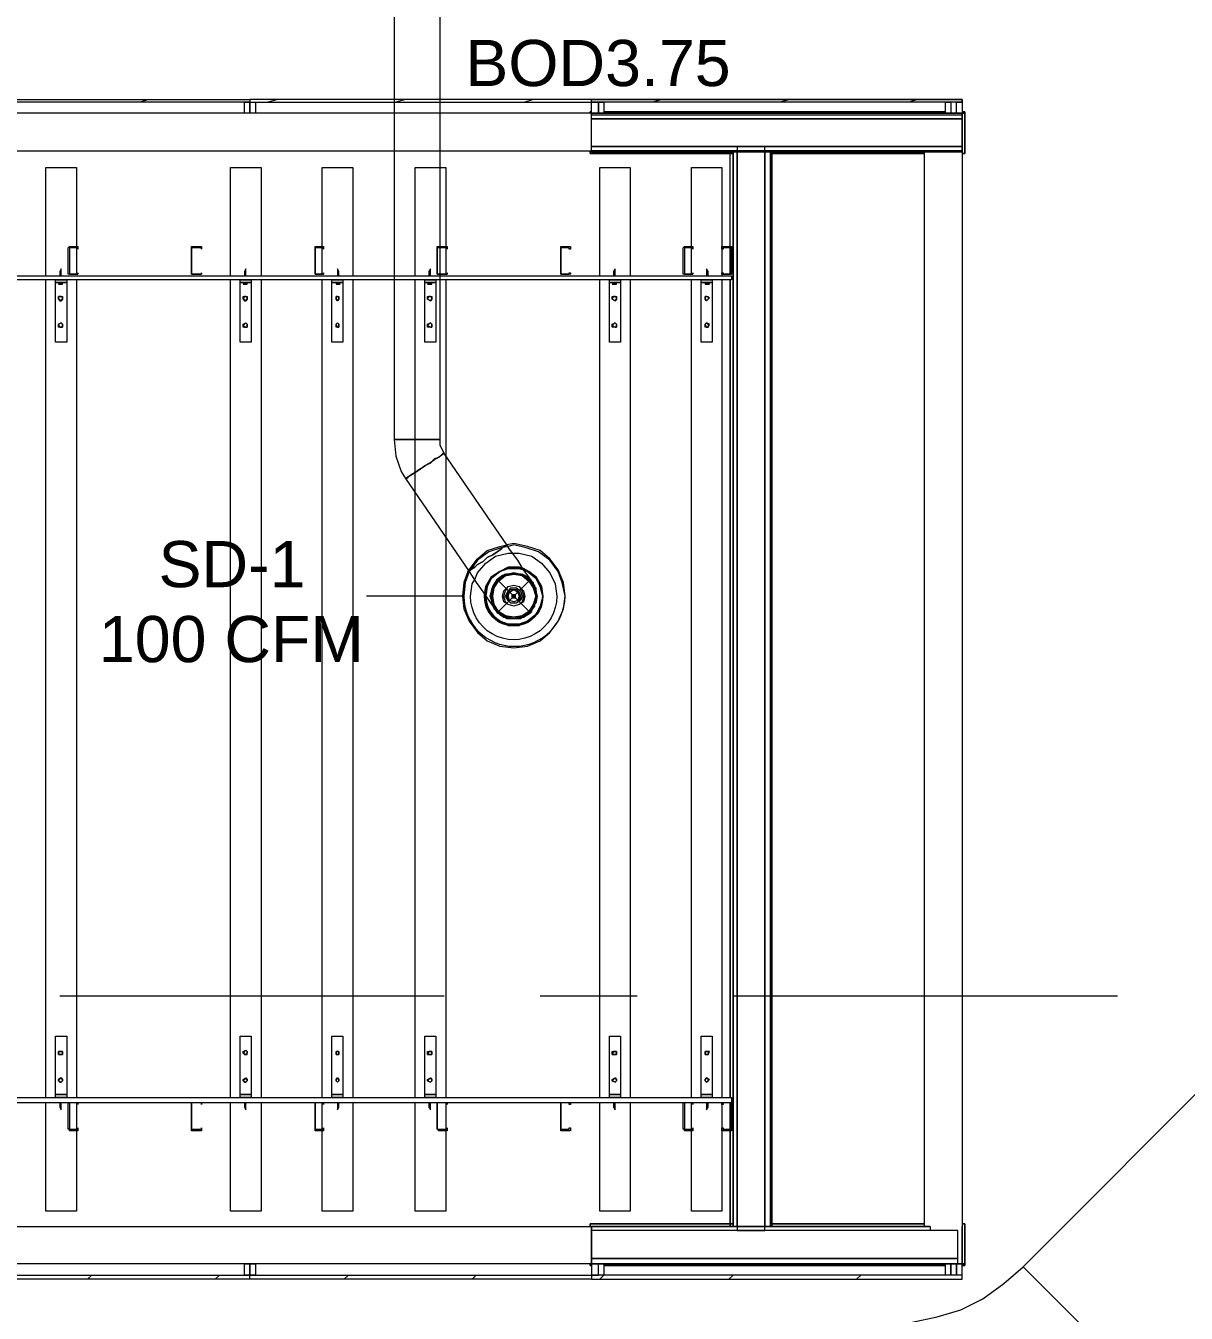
# Model space of a CAD drawing. Header units: metres. Extents: x 39 to 278, y -7 to 151.
# Drawn here: x 55.993 to 59.825, y 42.668 to 46.919 of the extents above; entities that cross this region are included whole.
import ezdxf

# ---------------------------------------------------------------- set-up
doc = ezdxf.new("R2010")
doc.units = ezdxf.units.M
doc.layers.add('HVAC - Ductos', color=5, linetype='Continuous', lineweight=50)
doc.layers.add('PDF_Geometry', color=7, linetype='Continuous', true_color=0xaaaaaa)
doc.layers.add('PDF_Text', color=7, linetype='Continuous')
doc.styles.add('PDF Helvetica', font='')
doc.styles.get('PDF Helvetica').set_extended_font_data('Helvetica')

msp = doc.modelspace()

# ---------------------------------------------------------------- linework, layer by layer
at = {"layer": 'HVAC - Ductos', "lineweight": 0}
for points in [[(57.2101, 45.553), (57.2192, 45.553), (57.2284, 45.553), (57.2467, 45.553), (57.2651, 45.553), (57.2834, 45.553), (57.3063, 45.553), (57.3246, 45.553), (57.3384, 45.553), (57.3521, 45.553), (57.3567, 45.553), (57.3613, 45.553), (57.3613, 47.1755), (57.3567, 47.1755), (57.3521, 47.1755), (57.3384, 47.1755), (57.3246, 47.1755), (57.3063, 47.1755), (57.2834, 47.1755), (57.2651, 47.1755), (57.2467, 47.1755), (57.2284, 47.1755), (57.2192, 47.1755), (57.2101, 47.1755)], [(57.5126, 45.0672), (57.5309, 45.0993), (57.5584, 45.1176), (57.5859, 45.1313), (57.6226, 45.1313), (57.6363, 45.1268), (57.6226, 45.1313), (57.5859, 45.1313), (57.5584, 45.1176), (57.5309, 45.0993), (57.5126, 45.0672), (57.508, 45.0397)], [(57.6226, 45.1268), (57.5859, 45.1268), (57.5584, 45.1176), (57.5309, 45.0947), (57.5171, 45.0672), (57.5126, 45.0351), (57.5171, 45.0672), (57.5309, 45.0947), (57.5584, 45.1176), (57.5859, 45.1268), (57.6226, 45.1268), (57.6363, 45.1222)], [(57.6776, 45.0167), (57.6684, 44.9985), (57.6547, 44.9847), (57.6409, 44.9709), (57.6226, 44.9663), (57.6042, 44.9617), (57.5859, 44.9663), (57.5676, 44.9709), (57.5539, 44.9847), (57.5401, 44.9985), (57.5355, 45.0167), (57.5309, 45.0351), (57.5355, 45.0535), (57.5401, 45.0717), (57.5539, 45.0901), (57.5676, 45.0993), (57.5859, 45.1085), (57.6042, 45.1085), (57.6226, 45.1085), (57.6409, 45.0993), (57.6547, 45.0901), (57.6684, 45.0717), (57.6776, 45.0535), (57.6776, 45.0351)], [(57.5401, 45.0626), (57.5539, 45.0855), (57.5767, 45.1039), (57.6042, 45.1085), (57.6317, 45.1039), (57.6547, 45.0855), (57.6684, 45.0626), (57.6776, 45.0351), (57.6684, 45.0076), (57.6547, 44.9847), (57.6317, 44.9709), (57.6042, 44.9663), (57.5767, 44.9709), (57.5539, 44.9847), (57.5401, 45.0076), (57.5355, 45.0351)], [(57.5721, 45.0535), (57.5859, 45.0672), (57.6042, 45.0717), (57.6226, 45.0672), (57.6363, 45.0535), (57.6409, 45.0351), (57.6363, 45.0167), (57.6226, 45.0076), (57.6042, 45.003), (57.5859, 45.0076), (57.5721, 45.0167), (57.5676, 45.0351)], [(57.5767, 45.0535), (57.5859, 45.0672), (57.6042, 45.0717), (57.6226, 45.0672), (57.6317, 45.0535), (57.6363, 45.0351), (57.6317, 45.0167), (57.6226, 45.0076), (57.6042, 45.003), (57.5859, 45.0076), (57.5767, 45.0167), (57.5721, 45.0351)], [(57.5859, 45.0535), (57.595, 45.0626), (57.6134, 45.0626), (57.6271, 45.0535), (57.6317, 45.0351), (57.6271, 45.0213), (57.6134, 45.0122), (57.595, 45.0122), (57.5859, 45.0213), (57.5767, 45.0351)], [(57.5859, 45.0489), (57.595, 45.058), (57.6134, 45.058), (57.6226, 45.0489), (57.6271, 45.0351), (57.6226, 45.0213), (57.6134, 45.0122), (57.595, 45.0122), (57.5859, 45.0213), (57.5813, 45.0351)], [(57.5905, 45.0489), (57.6042, 45.058), (57.618, 45.0489), (57.6226, 45.0351), (57.618, 45.0213), (57.6042, 45.0167), (57.5905, 45.0213), (57.5859, 45.0351)], [(57.5996, 45.0397), (57.5996, 45.0351), (57.5996, 45.0397), (57.6088, 45.0397), (57.6088, 45.0351), (57.6088, 45.0397)], [(57.6088, 45.0305), (57.6088, 45.0351), (57.6088, 45.0305), (57.5996, 45.0305), (57.5996, 45.0351), (57.5996, 45.0305)], [(60.4138, 43.0505), (59.7355, 42.3722), (59.2863, 42.8213), (59.9646, 43.4997)], [(58.8372, 41.9963), (58.8372, 42.6334), (58.9197, 42.638), (59.0022, 42.6563), (59.0801, 42.6792), (59.1534, 42.7159), (59.2222, 42.7663), (59.2863, 42.8213), (59.7355, 42.3722), (59.6392, 42.2851), (59.543, 42.2117), (59.433, 42.1475), (59.323, 42.0926), (59.2039, 42.0513), (59.0847, 42.0238), (58.9609, 42.0055)]]:
    msp.add_lwpolyline(points, close=True, dxfattribs=at)
for points in [[(57.453, 45.1176), (57.4392, 45.0809), (57.4347, 45.0351), (57.4392, 44.9939), (57.4576, 44.9526), (57.4851, 44.9159), (57.5171, 44.8885), (57.5584, 44.8701), (57.6042, 44.8655), (57.6501, 44.8701), (57.6913, 44.8885), (57.7234, 44.9159), (57.7509, 44.9526), (57.7692, 44.9939), (57.7738, 45.0351), (57.7692, 45.0809), (57.7509, 45.1222), (57.7234, 45.1589), (57.6913, 45.1863), (57.6501, 45.2001), (57.6042, 45.2093), (57.5813, 45.2047), (57.3751, 45.5072), (57.3613, 45.5347), (57.3613, 45.553), (57.3567, 45.553), (57.3521, 45.553), (57.3384, 45.553), (57.3246, 45.553), (57.3063, 45.553), (57.2834, 45.553), (57.2651, 45.553), (57.2467, 45.553), (57.2284, 45.553), (57.2192, 45.553), (57.2101, 45.553), (57.2146, 45.498), (57.233, 45.4476), (57.2467, 45.4247), (57.4576, 45.1176), (57.4438, 45.0809), (57.4392, 45.0351, 0.98638), (57.7738, 45.0351), (57.7646, 45.0809), (57.7509, 45.1176), (57.7234, 45.1543), (57.6867, 45.1817), (57.6455, 45.1955), (57.6042, 45.2047), (57.5859, 45.2001)], [(57.5996, 45.1772), (57.6226, 45.1772), (57.6638, 45.168), (57.6959, 45.1451), (57.7234, 45.113), (57.7417, 45.0763), (57.7463, 45.0351, -1.008586), (57.4621, 45.0351), (57.4667, 45.0763), (57.4759, 45.0901)]]:
    msp.add_lwpolyline(points, format="xyb", dxfattribs=at)
for points in [[(57.3751, 45.5072), (57.3705, 45.5072), (57.3659, 45.5026), (57.3567, 45.4935), (57.343, 45.4889), (57.3292, 45.4751), (57.3109, 45.4659), (57.2926, 45.4522), (57.2789, 45.443), (57.2651, 45.4339), (57.2559, 45.4293), (57.2513, 45.4247), (57.2467, 45.4247, 0.000363)], [(57.7005, 45.0351, -1.017925), (57.508, 45.0351), (57.508, 45.0397), (57.508, 45.0351), (57.5126, 45.003), (57.5309, 44.9755), (57.5584, 44.9526), (57.5859, 44.9389), (57.6226, 44.9389), (57.6547, 44.9526), (57.6776, 44.9755), (57.6959, 45.003), (57.7005, 45.0351), (57.6959, 45.0672), (57.6776, 45.0993), (57.6547, 45.1176), (57.6363, 45.1268), (57.6547, 45.1176), (57.6776, 45.0993), (57.6959, 45.0672), (57.7005, 45.0351), (57.6913, 45.0672), (57.6776, 45.0947), (57.6501, 45.1176), (57.6363, 45.1222), (57.6501, 45.1176), (57.6776, 45.0947), (57.6913, 45.0672), (57.7005, 45.0351), (57.6913, 45.003), (57.6776, 44.9755), (57.6501, 44.9526), (57.6226, 44.9435), (57.5859, 44.9435), (57.5584, 44.9526), (57.5309, 44.9755), (57.5171, 45.003), (57.5126, 45.0351, 0.999588)]]:
    msp.add_lwpolyline(points, format="xyb", close=True, dxfattribs=at)
for points in [[(57.453, 45.1176), (57.4576, 45.1222), (57.4851, 45.1589), (57.5171, 45.1863), (57.5584, 45.2001), (57.5813, 45.2047)], [(57.6638, 45.0809), (57.6684, 45.0809), (57.6638, 45.0855), (57.6547, 45.0993), (57.6363, 45.1222), (57.618, 45.1543), (57.5905, 45.1909), (57.5813, 45.2047), (57.5721, 45.2001), (57.563, 45.1909), (57.5493, 45.1817), (57.5355, 45.1726), (57.5171, 45.1635), (57.5034, 45.1497), (57.4851, 45.1405), (57.4759, 45.1313), (57.4621, 45.1222), (57.4576, 45.1222), (57.4576, 45.1176), (57.4805, 45.0809), (57.5034, 45.0489), (57.5217, 45.0213), (57.5355, 45.003), (57.5401, 44.9939), (57.5447, 44.9893)], [(57.4576, 45.1176), (57.4576, 45.1222), (57.4621, 45.1222), (57.4759, 45.1313), (57.4851, 45.1405), (57.5034, 45.1497), (57.5171, 45.1635), (57.5355, 45.1726), (57.5493, 45.1817), (57.563, 45.1909), (57.5721, 45.2001), (57.5813, 45.2047)], [(57.5859, 45.2001), (57.563, 45.1955), (57.5217, 45.1817), (57.4851, 45.1543), (57.4576, 45.1176)], [(57.4759, 45.0901), (57.4851, 45.113), (57.5126, 45.1451), (57.5447, 45.168), (57.5859, 45.1772), (57.5996, 45.1772)], [(57.4576, 45.1176), (57.4576, 45.1176)], [(57.6638, 45.0809), (57.6638, 45.0855), (57.6593, 45.0901), (57.6409, 45.1039), (57.6226, 45.1085), (57.6042, 45.113), (57.5859, 45.1085), (57.5676, 45.1039), (57.5493, 45.0901), (57.5401, 45.0763), (57.5309, 45.058), (57.5263, 45.0351), (57.5309, 45.0167), (57.5355, 45.003), (57.5355, 45.0076), (57.5355, 45.0122), (57.5309, 45.0351), (57.5355, 45.0626), (57.5355, 45.0672), (57.5493, 45.0901), (57.5355, 45.0672)], [(57.5401, 45.0672), (57.5539, 45.0901), (57.5721, 45.1039), (57.5767, 45.1085), (57.5493, 45.0901), (57.5767, 45.1085), (57.6042, 45.113), (57.6317, 45.1085), (57.6593, 45.0901), (57.673, 45.0672), (57.6821, 45.0351), (57.6776, 45.0626), (57.6776, 45.0489)], [(57.5767, 45.1085), (57.6042, 45.113), (57.6317, 45.1085)], [(57.5767, 45.1085), (57.5767, 45.1085)], [(57.5813, 45.1039), (57.6042, 45.1085), (57.6317, 45.1039)], [(57.6684, 45.0809), (57.6684, 45.0763), (57.673, 45.0672), (57.6593, 45.0901), (57.6317, 45.1085), (57.6363, 45.1039), (57.6547, 45.0901), (57.6684, 45.0672)], [(57.6317, 45.1085), (57.6317, 45.1085)], [(57.5493, 44.9847), (57.5355, 45.0076), (57.5263, 45.0351), (57.5355, 45.0672), (57.5263, 45.0351), (57.5355, 45.0076), (57.5493, 44.9801)], [(57.5355, 45.0672), (57.5355, 45.0672)], [(57.6684, 45.0763), (57.6638, 45.0855)], [(57.673, 45.0717), (57.6684, 45.0763)], [(57.673, 45.0717), (57.673, 45.0672), (57.6776, 45.0626), (57.673, 45.0672), (57.6776, 45.0626)], [(57.673, 45.0672), (57.673, 45.0672)], [(57.673, 45.0672), (57.673, 45.0672)], [(57.4347, 45.0351), (57.1184, 45.0351)], [(57.6271, 44.9617), (57.6317, 44.9663), (57.6363, 44.9663), (57.6593, 44.9801), (57.673, 45.0076), (57.6821, 45.0351), (57.6776, 45.0122)], [(57.673, 45.003), (57.6593, 44.9847), (57.6638, 44.9893), (57.673, 45.003), (57.673, 45.0076), (57.6776, 45.0213), (57.6776, 45.0259), (57.6821, 45.0397), (57.6776, 45.0443)], [(57.6638, 44.9847), (57.6638, 44.9893), (57.6684, 44.9985), (57.673, 45.003), (57.673, 45.0076), (57.6776, 45.0122), (57.673, 45.0076), (57.673, 45.003), (57.673, 45.0076), (57.6776, 45.0167), (57.6776, 45.0213), (57.6776, 45.0259), (57.6821, 45.0351), (57.6821, 45.0397), (57.6776, 45.0443), (57.6776, 45.058)], [(57.6776, 45.058), (57.673, 45.0626), (57.6776, 45.0351), (57.673, 45.0122)], [(57.6776, 45.0626), (57.6776, 45.0626)], [(57.5355, 45.003), (57.5401, 44.9985), (57.5493, 44.9801), (57.5539, 44.9801), (57.5584, 44.9755), (57.5676, 44.9709), (57.5721, 44.9663), (57.5767, 44.9663), (57.5859, 44.9617), (57.5905, 44.9617), (57.595, 44.9617), (57.6042, 44.9617), (57.6088, 44.9617), (57.6134, 44.9617), (57.6226, 44.9617), (57.6271, 44.9617)], [(57.5721, 44.9709), (57.5539, 44.9847), (57.5401, 45.003)], [(57.5401, 44.9939), (57.5401, 44.9985)], [(57.5447, 44.9893), (57.5539, 44.9801), (57.5584, 44.9755), (57.5721, 44.9663)], [(57.5767, 44.9663), (57.5493, 44.9801), (57.5767, 44.9663), (57.6042, 44.9617), (57.6317, 44.9663), (57.6042, 44.9617), (57.5813, 44.9663)], [(57.6455, 44.9755), (57.6317, 44.9663), (57.6134, 44.9617), (57.6088, 44.9617), (57.595, 44.9617), (57.5905, 44.9617), (57.5767, 44.9663), (57.5721, 44.9663), (57.5767, 44.9663), (57.6042, 44.9617), (57.6317, 44.9663), (57.6593, 44.9801)], [(57.6684, 45.003), (57.6547, 44.9847), (57.6363, 44.9709)], [(57.6455, 44.9709), (57.6501, 44.9755), (57.6638, 44.9847)], [(57.6455, 44.9755), (57.6501, 44.9755), (57.6593, 44.9801), (57.6593, 44.9847)], [(57.673, 45.0076), (57.673, 45.0076)], [(57.5767, 44.9663), (57.5767, 44.9663)], [(57.5767, 44.9663), (57.5767, 44.9663)], [(57.6455, 44.9709), (57.6409, 44.9709), (57.6363, 44.9663), (57.6317, 44.9663), (57.6363, 44.9663)], [(57.6317, 44.9663), (57.6317, 44.9663)], [(57.6317, 44.9663), (57.6317, 44.9663)]]:
    msp.add_lwpolyline(points, dxfattribs=at)
at = {"layer": 'PDF_Geometry', "lineweight": 0}
for points in [[(54.5059, 46.0939), (54.5059, 46.5063), (57.8609, 46.5063), (57.8609, 46.6301), (54.5059, 46.6301), (54.5059, 46.8135), (52.7, 46.8135)], [(56.3988, 46.6759), (56.3713, 46.6668)], [(59.0847, 46.6668), (59.0847, 46.6759), (57.8609, 46.6759), (59.0847, 46.6759), (59.0847, 46.6668), (57.8609, 46.6668), (57.8609, 46.6759), (56.7334, 46.6759), (56.7334, 46.6668), (57.8609, 46.6668), (57.8609, 46.6759)], [(56.8251, 46.6759), (56.793, 46.6668)], [(57.2467, 46.6759), (57.2146, 46.6668)], [(57.6684, 46.6759), (57.6409, 46.6668)], [(59.0847, 42.7938), (59.0847, 42.8305), (59.0938, 42.8305), (59.0938, 42.8259), (59.0847, 42.8259), (59.0938, 42.8259), (59.0938, 42.8305), (59.0847, 42.8305), (57.8609, 42.8305), (57.8609, 42.9543), (58.9792, 42.9543), (58.9792, 42.9405), (57.8609, 42.9405), (57.8609, 42.8488), (59.0709, 42.8488), (59.0709, 42.9405), (57.8609, 42.9405), (57.8609, 42.9543), (58.0305, 42.9543), (57.8609, 42.9543), (58.3284, 42.9543), (58.4522, 42.9543), (58.9609, 42.9543), (58.9792, 42.9543), (57.8609, 42.9543), (58.3284, 42.9543), (58.3284, 46.4972), (58.3192, 46.4972), (58.3284, 46.4972), (57.8563, 46.4972), (57.8563, 46.5063), (57.8563, 46.4972), (58.3284, 46.4972), (58.3284, 42.9543), (58.3284, 46.5018), (57.8609, 46.5018), (57.8609, 46.6301), (59.0847, 46.6301), (59.0938, 46.6301), (59.0938, 46.6347), (59.0938, 46.6301), (59.0847, 46.6301), (59.0663, 46.6301), (59.0663, 46.6668), (59.0847, 46.6668), (59.0847, 46.6301), (59.0847, 46.5018), (59.0847, 42.9543), (59.0847, 42.8305), (59.0847, 42.8488), (59.0847, 42.9405), (59.0847, 42.9543)], [(57.8838, 46.6301), (57.8609, 46.6301), (57.8609, 46.6668), (57.8838, 46.6668), (57.8838, 46.6301), (57.8838, 46.6668), (57.9022, 46.6668)], [(59.0297, 46.6668), (57.9022, 46.6668), (57.9022, 46.6301), (59.0297, 46.6301), (59.0297, 46.6668), (59.048, 46.6668), (59.048, 46.6301), (59.0663, 46.6301), (59.0663, 46.6668), (59.048, 46.6668), (59.048, 46.6301)], [(58.0947, 46.6759), (58.0626, 46.6668)], [(58.5163, 46.6759), (58.4843, 46.6668)], [(58.938, 46.6759), (58.9105, 46.6668)], [(59.0297, 46.6301), (57.9022, 46.6301)], [(59.0938, 46.6347), (59.0847, 46.6347)], [(59.0847, 46.6347), (59.0938, 46.6347)], [(59.0847, 46.5063), (57.8609, 46.5063)], [(57.8609, 46.5063), (59.0847, 46.5063)], [(58.3192, 46.1901), (58.3192, 46.4972)], [(58.3192, 46.1901), (58.3192, 46.4972)], [(58.3284, 46.5018), (58.3284, 42.9543), (58.3284, 46.5018)], [(58.4522, 46.5018), (58.4522, 46.5018)], [(58.4522, 42.9543), (58.4522, 46.5018), (58.4522, 42.9543)], [(56.0597, 46.0939), (56.0597, 46.4513), (56.1605, 46.4513), (56.1605, 46.1901), (56.1605, 46.0985)], [(56.6692, 46.0939), (56.6692, 46.4513), (56.77, 46.4513), (56.77, 46.0939)], [(56.9717, 46.0985), (56.9717, 46.1901), (56.9717, 46.4513), (57.0726, 46.4513), (57.0726, 46.0939)], [(57.2789, 46.0939), (57.2789, 46.4513), (57.3797, 46.4513), (57.3797, 46.1901), (57.3797, 46.0985)], [(57.8884, 46.0939), (57.8884, 46.4513), (57.9892, 46.4513), (57.9892, 46.0939)], [(58.1909, 46.0985), (58.1909, 46.1901), (58.1909, 46.4513), (58.2917, 46.4513), (58.2917, 46.0939)], [(56.1375, 46.1855), (56.1375, 46.1855)], [(56.1651, 46.1809), (56.1651, 46.1809)], [(56.5409, 46.1855), (56.5409, 46.1855)], [(56.573, 46.1809), (56.573, 46.1809)], [(56.9488, 46.1855), (56.9488, 46.1855)], [(56.9763, 46.1809), (56.9763, 46.1809)], [(57.3843, 46.1809), (57.3843, 46.1809)], [(57.7601, 46.1855), (57.7601, 46.1855)], [(58.168, 46.1855), (58.168, 46.1855)], [(58.1955, 46.1809), (58.1955, 46.1809)], [(58.3238, 46.1855), (58.3238, 46.1855)], [(56.1101, 46.0939), (56.1101, 46.1076), (56.1101, 46.1168), (56.1055, 46.1076), (56.1055, 46.0939)], [(56.1055, 46.1076), (56.1101, 46.1076)], [(56.1101, 46.1076), (56.1101, 46.1076)], [(56.1375, 46.0985), (56.1375, 46.0985)], [(56.1651, 46.1031), (56.1651, 46.1031)], [(56.5409, 46.0985), (56.5409, 46.0985)], [(56.5409, 46.0985), (56.5409, 46.0985)], [(56.573, 46.1031), (56.573, 46.1031)], [(56.7197, 46.0939), (56.7197, 46.1076), (56.7197, 46.1168), (56.7151, 46.1076), (56.7151, 46.0939)], [(56.7151, 46.1076), (56.7197, 46.1076)], [(56.7197, 46.1076), (56.7197, 46.1076)], [(56.9488, 46.0985), (56.9488, 46.0985)], [(56.9488, 46.0985), (56.9488, 46.0985)], [(56.9763, 46.1031), (56.9763, 46.1031)], [(57.0267, 46.0939), (57.0267, 46.1076), (57.0221, 46.1168), (57.0221, 46.1076), (57.0221, 46.0939)], [(57.0221, 46.1076), (57.0267, 46.1076)], [(57.0221, 46.1076), (57.0221, 46.1076)], [(57.3292, 46.0939), (57.3292, 46.1076), (57.3292, 46.1168), (57.3246, 46.1076), (57.3246, 46.0939)], [(57.3246, 46.1076), (57.3292, 46.1076)], [(57.3292, 46.1076), (57.3292, 46.1076)], [(57.3843, 46.1031), (57.3843, 46.1031)], [(57.7601, 46.0985), (57.7601, 46.0985)], [(57.7601, 46.0985), (57.7601, 46.0985)], [(57.9388, 46.0939), (57.9388, 46.1076), (57.9388, 46.1168), (57.9343, 46.1076), (57.9343, 46.0939)], [(57.9343, 46.1076), (57.9388, 46.1076)], [(57.9388, 46.1076), (57.9388, 46.1076)], [(58.168, 46.0985), (58.168, 46.0985)], [(58.1955, 46.1031), (58.1955, 46.1031)], [(58.2459, 46.0939), (58.2459, 46.1076), (58.2413, 46.1168), (58.2413, 46.1076), (58.2413, 46.0939)], [(58.2413, 46.1076), (58.2459, 46.1076)], [(58.2413, 46.1076), (58.2413, 46.1076)], [(58.3238, 46.0985), (58.3238, 46.0985)], [(58.3238, 46.0985), (58.3238, 46.0985)], [(56.0597, 43.3805), (56.0597, 46.0801)], [(56.1055, 46.0709), (56.1009, 46.0663)], [(56.1146, 46.0663), (56.1146, 46.0709)], [(56.1605, 46.0801), (56.1605, 43.3805)], [(56.6692, 43.3805), (56.6692, 46.0801)], [(56.7151, 46.0709), (56.7105, 46.0663)], [(56.7243, 46.0663), (56.7243, 46.0709)], [(56.77, 46.0801), (56.77, 43.3805)], [(56.9717, 43.3805), (56.9717, 46.0801)], [(57.0176, 46.0709), (57.0176, 46.0663)], [(57.0313, 46.0663), (57.0267, 46.0709)], [(57.0726, 46.0801), (57.0726, 43.3805)], [(57.2789, 43.3805), (57.2789, 46.0801)], [(57.3246, 46.0709), (57.32, 46.0663)], [(57.3338, 46.0663), (57.3338, 46.0709)], [(57.3797, 46.0801), (57.3797, 43.3805)], [(57.8884, 43.3805), (57.8884, 46.0801)], [(57.9343, 46.0709), (57.9297, 46.0663)], [(57.9434, 46.0663), (57.9434, 46.0709)], [(57.9892, 46.0801), (57.9892, 43.3805)], [(58.1909, 43.3805), (58.1909, 46.0801)], [(58.2367, 46.0709), (58.2367, 46.0663)], [(58.2505, 46.0663), (58.2459, 46.0709)], [(58.2917, 46.0801), (58.2917, 43.3805)], [(57.3751, 43.7151), (56.1055, 43.7151)], [(58.0122, 43.7151), (57.6913, 43.7151)], [(59.598, 43.7151), (58.3284, 43.7151)], [(56.1009, 43.3897), (56.1055, 43.3897)], [(56.1146, 43.3897), (56.1146, 43.3897)], [(56.7105, 43.3897), (56.7151, 43.3897)], [(56.7243, 43.3897), (56.7243, 43.3897)], [(57.0176, 43.3897), (57.0176, 43.3897)], [(57.0267, 43.3897), (57.0313, 43.3897)], [(57.32, 43.3897), (57.3246, 43.3897)], [(57.3338, 43.3897), (57.3338, 43.3897)], [(57.9297, 43.3897), (57.9343, 43.3897)], [(57.9434, 43.3897), (57.9434, 43.3897)], [(58.2367, 43.3897), (58.2367, 43.3897)], [(58.2459, 43.3897), (58.2505, 43.3897)], [(56.1605, 43.2705), (56.1605, 43.0047), (56.0597, 43.0047), (56.0597, 43.3621)], [(56.1055, 43.3621), (56.1055, 43.3484), (56.1101, 43.3393), (56.1101, 43.3484), (56.1101, 43.3621)], [(56.1101, 43.3484), (56.1055, 43.3484)], [(56.133, 43.3621), (56.133, 43.3621)], [(56.1375, 43.3621), (56.1375, 43.2751), (56.1651, 43.2751), (56.1651, 43.2797), (56.1651, 43.2705), (56.1375, 43.2705), (56.1375, 43.2751), (56.133, 43.2751), (56.133, 43.3621)], [(56.1375, 43.3621), (56.1375, 43.3621)], [(56.1605, 43.3621), (56.1605, 43.2751)], [(56.1651, 43.3576), (56.1651, 43.3576)], [(56.5409, 43.3621), (56.5409, 43.3621)], [(56.5409, 43.3621), (56.5409, 43.3621)], [(56.573, 43.3576), (56.573, 43.3576)], [(56.77, 43.3621), (56.77, 43.0047), (56.6692, 43.0047), (56.6692, 43.3621)], [(56.7151, 43.3621), (56.7151, 43.3484), (56.7197, 43.3393), (56.7197, 43.3484), (56.7197, 43.3621)], [(56.7197, 43.3484), (56.7151, 43.3484)], [(56.9488, 43.3621), (56.9488, 43.3621)], [(56.9488, 43.3621), (56.9488, 43.3621)], [(57.0726, 43.3621), (57.0726, 43.0047), (56.9717, 43.0047), (56.9717, 43.2705)], [(56.9717, 43.2751), (56.9717, 43.3621)], [(56.9763, 43.3576), (56.9763, 43.3576)], [(57.0221, 43.3621), (57.0221, 43.3484), (57.0221, 43.3393), (57.0267, 43.3484), (57.0267, 43.3621)], [(57.0267, 43.3484), (57.0221, 43.3484)], [(57.3797, 43.2705), (57.3797, 43.0047), (57.2789, 43.0047), (57.2789, 43.3621)], [(57.3246, 43.3621), (57.3246, 43.3484), (57.3292, 43.3393), (57.3292, 43.3484), (57.3292, 43.3621)], [(57.3292, 43.3484), (57.3246, 43.3484)], [(57.3521, 43.3621), (57.3521, 43.3621)], [(57.3521, 43.3621), (57.3521, 43.3621)], [(57.3797, 43.3621), (57.3797, 43.2751)], [(57.3843, 43.3576), (57.3843, 43.3576)], [(57.7601, 43.3621), (57.7601, 43.3621)], [(57.7601, 43.3621), (57.7601, 43.3621)], [(57.7922, 43.3621), (57.7922, 43.3576), (57.7876, 43.3576), (57.7876, 43.3621)], [(57.9892, 43.3621), (57.9892, 43.0047), (57.8884, 43.0047), (57.8884, 43.3621)], [(57.9343, 43.3621), (57.9343, 43.3484), (57.9388, 43.3393), (57.9388, 43.3484), (57.9388, 43.3621)], [(57.9388, 43.3484), (57.9343, 43.3484)], [(58.1634, 43.3621), (58.1634, 43.3621)], [(58.168, 43.3621), (58.168, 43.2751), (58.1955, 43.2751), (58.1955, 43.2797), (58.1955, 43.2705), (58.168, 43.2705), (58.168, 43.2751), (58.1634, 43.2751), (58.1634, 43.3621)], [(58.168, 43.3621), (58.168, 43.3621)], [(58.2963, 43.3621), (58.2963, 43.3576), (58.2917, 43.3576), (58.2917, 43.3621), (58.2917, 43.0047), (58.1909, 43.0047), (58.1909, 43.2705)], [(58.1909, 43.2751), (58.1909, 43.3621)], [(58.1955, 43.3576), (58.1955, 43.3576)], [(58.2413, 43.3621), (58.2413, 43.3484), (58.2413, 43.3393), (58.2459, 43.3484), (58.2459, 43.3621)], [(58.2459, 43.3484), (58.2413, 43.3484)], [(58.3238, 43.3621), (58.3238, 43.3621)], [(58.3238, 43.3621), (58.3238, 43.3621)], [(56.1651, 43.2797), (56.1651, 43.2797)], [(56.573, 43.2797), (56.573, 43.2797)], [(56.9763, 43.2797), (56.9763, 43.2797)], [(57.3843, 43.2797), (57.3843, 43.2797)], [(58.1955, 43.2797), (58.1955, 43.2797)], [(56.1375, 43.2751), (56.1375, 43.2751)], [(56.5409, 43.2751), (56.5409, 43.2751)], [(56.9488, 43.2751), (56.9488, 43.2751)], [(57.7601, 43.2751), (57.7601, 43.2751)], [(58.168, 43.2751), (58.168, 43.2751)], [(58.3238, 43.2751), (58.3238, 43.2751)], [(58.3284, 42.9543), (58.3284, 42.9543)], [(57.8609, 42.7801), (59.0847, 42.7801), (59.0847, 42.7938), (57.8609, 42.7938), (57.8609, 42.7801), (56.7334, 42.7801), (56.7334, 42.7938), (57.8609, 42.7938), (57.8609, 42.7801), (59.0847, 42.7801), (59.0847, 42.7938), (59.0663, 42.7938), (59.0663, 42.8305), (59.0847, 42.8305)], [(57.8609, 42.8305), (57.8609, 42.8305)], [(59.0297, 42.7938), (57.9022, 42.7938), (57.8838, 42.7938), (57.8838, 42.8305), (57.8609, 42.8305), (57.8609, 42.7938), (57.8838, 42.7938), (57.8838, 42.8305), (57.9022, 42.8305), (57.9022, 42.7938), (57.8884, 42.7801)], [(59.0297, 42.8305), (59.048, 42.8305)], [(59.0297, 42.7938), (59.0297, 42.8305)], [(59.048, 42.8305), (59.048, 42.7938)], [(59.0709, 42.8305), (59.0709, 42.8305)], [(55.6197, 42.7938), (56.7334, 42.7938)], [(56.7334, 42.7801), (55.6197, 42.7801), (55.6197, 42.7938)], [(56.2109, 42.7938), (56.1971, 42.7801)], [(56.6325, 42.7938), (56.6188, 42.7801)], [(56.7334, 42.7801), (56.7334, 42.7938)], [(57.0588, 42.7938), (57.045, 42.7801)], [(57.4805, 42.7938), (57.4667, 42.7801)], [(58.3284, 42.7938), (58.3146, 42.7801)], [(58.7501, 42.7938), (58.7363, 42.7801)], [(59.048, 42.7938), (59.0297, 42.7938)]]:
    msp.add_lwpolyline(points, dxfattribs=at)
for points in [[(56.7334, 46.6759), (56.7334, 46.6668), (55.6197, 46.6668), (55.6197, 46.6759)], [(56.7334, 46.6668), (56.7334, 46.6301), (56.7151, 46.6301), (56.7151, 46.6668)], [(56.7517, 46.6668), (56.7517, 46.6301), (56.7334, 46.6301), (56.7334, 46.6668)], [(57.8563, 46.6301), (57.8563, 46.6347), (57.8609, 46.6347), (57.8563, 46.6347)], [(57.8563, 46.6301), (57.8609, 46.6301)], [(59.0847, 46.6255), (59.0847, 46.6301), (57.8609, 46.6301), (57.8563, 46.6301), (57.8609, 46.6301), (57.8609, 46.6255)], [(59.0847, 46.6118), (57.8609, 46.6118), (57.8609, 46.6255), (59.0847, 46.6255)], [(59.0847, 46.5201), (57.8609, 46.5201), (57.8609, 46.6118), (59.0847, 46.6118)], [(59.0297, 46.6347), (57.9022, 46.6347)], [(59.0938, 46.4972), (59.0938, 46.6301), (59.0847, 46.6301), (59.0847, 46.5018), (59.0847, 46.6301), (59.0938, 46.6301), (59.0938, 46.4972), (59.0847, 46.4972)], [(58.3284, 46.5018), (57.8609, 46.5018), (57.8609, 46.5063), (57.8609, 46.5201), (59.0847, 46.5201), (59.0847, 46.5063), (59.0847, 46.5018), (58.9609, 46.5018), (58.4522, 46.5018)], [(58.3422, 42.9405), (58.4338, 42.9405), (58.4338, 46.5201), (58.3422, 46.5201)], [(58.0305, 46.5018), (57.8609, 46.5018)], [(58.3422, 46.5063), (58.3284, 46.5063), (58.3284, 42.9543), (58.3422, 42.9543)], [(58.4522, 46.5063), (58.4338, 46.5063), (58.4338, 42.9543), (58.4522, 42.9543)], [(58.9609, 46.5018), (58.4522, 46.5018), (58.4522, 42.9543), (58.9609, 42.9543)], [(58.4522, 42.9543), (58.4522, 46.5018)], [(58.4522, 46.4972), (58.9609, 46.4972)], [(58.4567, 46.5018), (58.4567, 42.9543)], [(56.1375, 46.0985), (56.133, 46.0985), (56.133, 46.1855), (56.1375, 46.1901), (56.1651, 46.1901), (56.1651, 46.1809), (56.1651, 46.1855), (56.1375, 46.1855), (56.1375, 46.0985), (56.1651, 46.0985)], [(56.5409, 46.0985), (56.5409, 46.1855), (56.5409, 46.1901), (56.573, 46.1901), (56.573, 46.1809), (56.573, 46.1855), (56.5409, 46.1855), (56.5409, 46.0985), (56.573, 46.0985)], [(56.9488, 46.0985), (56.9488, 46.1855), (56.9488, 46.1901), (56.9763, 46.1901), (56.9763, 46.1809), (56.9763, 46.1855), (56.9488, 46.1855), (56.9488, 46.0985), (56.9763, 46.0985)], [(57.3567, 46.0985), (57.3521, 46.0985), (57.3521, 46.1855), (57.3521, 46.1901), (57.3567, 46.1901), (57.3843, 46.1901), (57.3843, 46.1809), (57.3843, 46.1855), (57.3567, 46.1855), (57.3521, 46.1855), (57.3521, 46.0985), (57.3567, 46.0985), (57.3843, 46.0985)], [(57.7601, 46.0985), (57.7601, 46.1855), (57.7601, 46.1901), (57.7922, 46.1901), (57.7922, 46.1809), (57.7876, 46.1809), (57.7876, 46.1855), (57.7601, 46.1855), (57.7601, 46.0985), (57.7876, 46.0985), (57.7876, 46.1031), (57.7922, 46.1031), (57.7922, 46.0985)], [(58.168, 46.0985), (58.1634, 46.0985), (58.1634, 46.1855), (58.168, 46.1901), (58.1955, 46.1901), (58.1955, 46.1809), (58.1955, 46.1855), (58.168, 46.1855), (58.168, 46.0985), (58.1955, 46.0985)], [(58.2917, 46.1031), (58.2963, 46.1031), (58.2963, 46.0985), (58.3238, 46.0985), (58.3238, 46.1855), (58.2963, 46.1855), (58.2963, 46.1809), (58.2917, 46.1809), (58.2917, 46.1901), (58.3238, 46.1901), (58.3238, 46.1855), (58.3238, 46.0985), (58.2917, 46.0985)], [(58.3192, 46.1855), (58.3192, 46.0985)], [(54.5059, 46.0801), (54.5059, 46.0939), (58.3238, 46.0939), (58.3238, 46.0801)], [(56.1651, 46.1031), (56.1651, 46.0985)], [(56.573, 46.1031), (56.573, 46.0985)], [(56.9763, 46.1031), (56.9763, 46.0985)], [(57.3843, 46.1031), (57.3843, 46.0985)], [(58.1955, 46.1031), (58.1955, 46.0985)], [(56.0917, 46.0801), (56.1284, 46.0801), (56.1284, 46.0709), (56.1284, 45.8739), (56.0917, 45.8739), (56.0917, 46.0709)], [(56.0917, 46.0709), (56.1284, 46.0709)], [(56.1101, 46.0663), (56.1146, 46.0663), (56.1101, 46.0663), (56.1009, 46.0663), (56.1101, 46.0663), (56.1146, 46.0663), (56.1101, 46.0663), (56.1009, 46.0663)], [(56.7013, 46.0801), (56.738, 46.0801), (56.738, 46.0709), (56.738, 45.8739), (56.7013, 45.8739), (56.7013, 46.0709)], [(56.7013, 46.0709), (56.738, 46.0709)], [(56.7197, 46.0663), (56.7243, 46.0663), (56.7197, 46.0663), (56.7105, 46.0663), (56.7197, 46.0663), (56.7243, 46.0663), (56.7197, 46.0663), (56.7105, 46.0663)], [(57.0039, 46.0801), (57.0405, 46.0801), (57.0405, 46.0709), (57.0405, 45.8739), (57.0039, 45.8739), (57.0039, 46.0709)], [(57.0039, 46.0709), (57.0405, 46.0709)], [(57.0221, 46.0663), (57.0267, 46.0663), (57.0313, 46.0663), (57.0267, 46.0663), (57.0221, 46.0663), (57.0176, 46.0663), (57.0221, 46.0663), (57.0267, 46.0663), (57.0221, 46.0663), (57.0176, 46.0663)], [(57.3109, 46.0801), (57.3476, 46.0801), (57.3476, 46.0709), (57.3476, 45.8739), (57.3109, 45.8739), (57.3109, 46.0709)], [(57.3109, 46.0709), (57.3476, 46.0709)], [(57.3292, 46.0663), (57.3338, 46.0663), (57.3292, 46.0663), (57.32, 46.0663), (57.3292, 46.0663), (57.3338, 46.0663), (57.3292, 46.0663), (57.32, 46.0663)], [(57.9205, 46.0801), (57.9572, 46.0801), (57.9572, 46.0709), (57.9572, 45.8739), (57.9205, 45.8739), (57.9205, 46.0709)], [(57.9205, 46.0709), (57.9572, 46.0709)], [(57.9388, 46.0663), (57.9434, 46.0663), (57.9388, 46.0663), (57.9297, 46.0663), (57.9388, 46.0663), (57.9434, 46.0663), (57.9388, 46.0663), (57.9297, 46.0663)], [(58.223, 46.0801), (58.2597, 46.0801), (58.2597, 46.0709), (58.2597, 45.8739), (58.223, 45.8739), (58.223, 46.0709)], [(58.223, 46.0709), (58.2597, 46.0709)], [(58.2413, 46.0663), (58.2459, 46.0663), (58.2505, 46.0663), (58.2459, 46.0663), (58.2413, 46.0663), (58.2367, 46.0663), (58.2413, 46.0663), (58.2459, 46.0663), (58.2413, 46.0663), (58.2367, 46.0663)], [(58.3192, 46.0801), (58.3192, 43.3805)], [(56.1101, 46.0113), (56.1146, 46.0159), (56.1146, 46.0205), (56.1101, 46.0251), (56.1009, 46.0251), (56.1009, 46.0159), (56.1055, 46.0113)], [(56.1101, 46.0251), (56.1146, 46.0251), (56.1146, 46.0159), (56.1101, 46.0113), (56.1009, 46.0159), (56.1009, 46.0251)], [(56.7197, 46.0113), (56.7243, 46.0159), (56.7243, 46.0205), (56.7197, 46.0251), (56.7151, 46.0251), (56.7105, 46.0159), (56.7151, 46.0113)], [(56.7197, 46.0251), (56.7243, 46.0251), (56.7243, 46.0159), (56.7197, 46.0113), (56.7105, 46.0159), (56.7105, 46.0251)], [(57.0221, 46.0113), (57.0267, 46.0159), (57.0267, 46.0205), (57.0221, 46.0251), (57.0176, 46.0251), (57.0176, 46.0159)], [(57.0221, 46.0251), (57.0267, 46.0251), (57.0267, 46.0159), (57.0221, 46.0113), (57.0176, 46.0159), (57.0176, 46.0251)], [(57.3292, 46.0113), (57.3338, 46.0159), (57.3338, 46.0205), (57.3292, 46.0251), (57.3246, 46.0251), (57.32, 46.0159)], [(57.3292, 46.0251), (57.3338, 46.0251), (57.3338, 46.0159), (57.3292, 46.0113), (57.32, 46.0159), (57.32, 46.0251)], [(57.9388, 46.0113), (57.9434, 46.0159), (57.9434, 46.0205), (57.9388, 46.0251), (57.9343, 46.0251), (57.9297, 46.0159)], [(57.9388, 46.0251), (57.9434, 46.0251), (57.9434, 46.0159), (57.9388, 46.0113), (57.9297, 46.0159), (57.9297, 46.0251)], [(58.2413, 46.0113), (58.2459, 46.0159), (58.2505, 46.0205), (58.2413, 46.0251), (58.2367, 46.0251), (58.2367, 46.0159)], [(58.2413, 46.0251), (58.2459, 46.0251), (58.2459, 46.0159), (58.2413, 46.0113), (58.2367, 46.0159), (58.2367, 46.0251)], [(56.1101, 45.9243), (56.1146, 45.9243), (56.1146, 45.9335), (56.1101, 45.9381), (56.1009, 45.9335), (56.1009, 45.9289), (56.1055, 45.9243)], [(56.1101, 45.9381), (56.1146, 45.9335), (56.1146, 45.9243), (56.1101, 45.9243), (56.1009, 45.9243), (56.1009, 45.9335)], [(56.7197, 45.9243), (56.7243, 45.9243), (56.7243, 45.9335), (56.7197, 45.9381), (56.7151, 45.9335), (56.7105, 45.9289), (56.7151, 45.9243)], [(56.7197, 45.9381), (56.7243, 45.9335), (56.7243, 45.9243), (56.7197, 45.9243), (56.7105, 45.9243), (56.7105, 45.9335)], [(57.0221, 45.9243), (57.0267, 45.9243), (57.0267, 45.9335), (57.0221, 45.9381), (57.0176, 45.9335), (57.0176, 45.9289)], [(57.0221, 45.9381), (57.0267, 45.9335), (57.0267, 45.9243), (57.0221, 45.9243), (57.0176, 45.9243), (57.0176, 45.9335)], [(57.3292, 45.9243), (57.3338, 45.9243), (57.3338, 45.9335), (57.3292, 45.9381), (57.3246, 45.9335), (57.32, 45.9289)], [(57.3292, 45.9381), (57.3338, 45.9335), (57.3338, 45.9243), (57.3292, 45.9243), (57.32, 45.9243), (57.32, 45.9335)], [(57.9388, 45.9243), (57.9434, 45.9243), (57.9434, 45.9335), (57.9388, 45.9381), (57.9343, 45.9335), (57.9297, 45.9289)], [(57.9388, 45.9381), (57.9434, 45.9335), (57.9434, 45.9243), (57.9388, 45.9243), (57.9297, 45.9243), (57.9297, 45.9335)], [(58.2413, 45.9243), (58.2459, 45.9243), (58.2505, 45.9335), (58.2413, 45.9381), (58.2367, 45.9335), (58.2367, 45.9289)], [(58.2413, 45.9381), (58.2459, 45.9335), (58.2459, 45.9243), (58.2413, 45.9243), (58.2367, 45.9243), (58.2367, 45.9335)], [(56.0917, 43.3805), (56.0917, 43.3897), (56.0917, 43.5822), (56.1284, 43.5822), (56.1284, 43.3897), (56.1284, 43.3805)], [(56.7013, 43.3805), (56.7013, 43.3897), (56.7013, 43.5822), (56.738, 43.5822), (56.738, 43.3897), (56.738, 43.3805)], [(57.0039, 43.3805), (57.0039, 43.3897), (57.0039, 43.5822), (57.0405, 43.5822), (57.0405, 43.3897), (57.0405, 43.3805)], [(57.3109, 43.3805), (57.3109, 43.3897), (57.3109, 43.5822), (57.3476, 43.5822), (57.3476, 43.3897), (57.3476, 43.3805)], [(57.9205, 43.3805), (57.9205, 43.3897), (57.9205, 43.5822), (57.9572, 43.5822), (57.9572, 43.3897), (57.9572, 43.3805)], [(58.223, 43.3805), (58.223, 43.3897), (58.223, 43.5822), (58.2597, 43.5822), (58.2597, 43.3897), (58.2597, 43.3805)], [(56.7197, 43.5225), (56.7243, 43.5225), (56.7243, 43.5317), (56.7197, 43.5363), (56.7151, 43.5317), (56.7105, 43.5271), (56.7151, 43.5225)], [(56.7197, 43.5363), (56.7243, 43.5317), (56.7243, 43.5271), (56.7197, 43.5225), (56.7105, 43.5271), (56.7105, 43.5317)], [(56.1101, 43.5225), (56.1146, 43.5225), (56.1146, 43.5317), (56.1101, 43.5317), (56.1009, 43.5317), (56.1009, 43.5225), (56.1055, 43.5225)], [(56.1101, 43.5317), (56.1146, 43.5317), (56.1146, 43.5225), (56.1101, 43.5225), (56.1009, 43.5225), (56.1009, 43.5317)], [(57.0221, 43.5225), (57.0267, 43.5225), (57.0267, 43.5317), (57.0221, 43.5317), (57.0176, 43.5317), (57.0176, 43.5225)], [(57.0221, 43.5317), (57.0267, 43.5317), (57.0267, 43.5225), (57.0221, 43.5225), (57.0176, 43.5225), (57.0176, 43.5317)], [(57.3292, 43.5225), (57.3338, 43.5225), (57.3338, 43.5317), (57.3292, 43.5317), (57.3246, 43.5317), (57.32, 43.5225)], [(57.3292, 43.5317), (57.3338, 43.5317), (57.3338, 43.5225), (57.3292, 43.5225), (57.32, 43.5225), (57.32, 43.5317)], [(57.9388, 43.5225), (57.9434, 43.5225), (57.9434, 43.5317), (57.9388, 43.5317), (57.9343, 43.5317), (57.9297, 43.5225)], [(57.9388, 43.5317), (57.9434, 43.5317), (57.9434, 43.5225), (57.9388, 43.5225), (57.9297, 43.5225), (57.9297, 43.5317)], [(58.2413, 43.5225), (58.2459, 43.5225), (58.2505, 43.5317), (58.2413, 43.5317), (58.2367, 43.5317), (58.2367, 43.5225)], [(58.2413, 43.5317), (58.2459, 43.5317), (58.2459, 43.5225), (58.2413, 43.5225), (58.2367, 43.5225), (58.2367, 43.5317)], [(56.1101, 43.4309), (56.1146, 43.4355), (56.1146, 43.4401), (56.1101, 43.4447), (56.1009, 43.4401), (56.1009, 43.4355), (56.1055, 43.4309)], [(56.1101, 43.4447), (56.1146, 43.4401), (56.1146, 43.4355), (56.1101, 43.4309), (56.1009, 43.4355), (56.1009, 43.4401)], [(56.7197, 43.4309), (56.7243, 43.4355), (56.7243, 43.4401), (56.7197, 43.4447), (56.7151, 43.4401), (56.7105, 43.4355), (56.7151, 43.4309)], [(56.7197, 43.4447), (56.7243, 43.4401), (56.7243, 43.4355), (56.7197, 43.4309), (56.7105, 43.4355), (56.7105, 43.4401)], [(57.0221, 43.4309), (57.0267, 43.4355), (57.0267, 43.4401), (57.0221, 43.4447), (57.0176, 43.4401), (57.0176, 43.4355)], [(57.0221, 43.4447), (57.0267, 43.4401), (57.0267, 43.4355), (57.0221, 43.4309), (57.0176, 43.4355), (57.0176, 43.4401)], [(57.3292, 43.4309), (57.3338, 43.4355), (57.3338, 43.4401), (57.3292, 43.4447), (57.3246, 43.4401), (57.32, 43.4355)], [(57.3292, 43.4447), (57.3338, 43.4401), (57.3338, 43.4355), (57.3292, 43.4309), (57.32, 43.4355), (57.32, 43.4401)], [(57.9388, 43.4309), (57.9434, 43.4355), (57.9434, 43.4401), (57.9388, 43.4447), (57.9343, 43.4401), (57.9297, 43.4355)], [(57.9388, 43.4447), (57.9434, 43.4401), (57.9434, 43.4355), (57.9388, 43.4309), (57.9297, 43.4355), (57.9297, 43.4401)], [(58.2413, 43.4309), (58.2459, 43.4355), (58.2505, 43.4401), (58.2413, 43.4447), (58.2367, 43.4401), (58.2367, 43.4355)], [(58.2413, 43.4447), (58.2459, 43.4401), (58.2459, 43.4355), (58.2413, 43.4309), (58.2367, 43.4355), (58.2367, 43.4401)], [(54.5059, 43.3621), (54.5059, 43.3805), (58.3238, 43.3805), (58.3238, 43.3621)], [(56.0917, 43.3897), (56.1284, 43.3897)], [(56.1101, 43.3897), (56.1146, 43.3897), (56.1101, 43.3897), (56.1009, 43.3897), (56.1101, 43.3897), (56.1146, 43.3897), (56.1101, 43.3897), (56.1009, 43.3897)], [(56.7013, 43.3897), (56.738, 43.3897)], [(56.7197, 43.3897), (56.7243, 43.3897), (56.7197, 43.3897), (56.7105, 43.3897), (56.7197, 43.3897), (56.7243, 43.3897), (56.7197, 43.3897), (56.7105, 43.3897)], [(57.0039, 43.3897), (57.0405, 43.3897)], [(57.0221, 43.3897), (57.0267, 43.3897), (57.0313, 43.3897), (57.0267, 43.3897), (57.0221, 43.3897), (57.0176, 43.3897), (57.0221, 43.3897), (57.0267, 43.3897), (57.0221, 43.3897), (57.0176, 43.3897)], [(57.3109, 43.3897), (57.3476, 43.3897)], [(57.3292, 43.3897), (57.3338, 43.3897), (57.3292, 43.3897), (57.32, 43.3897), (57.3292, 43.3897), (57.3338, 43.3897), (57.3292, 43.3897), (57.32, 43.3897)], [(57.9205, 43.3897), (57.9572, 43.3897)], [(57.9388, 43.3897), (57.9434, 43.3897), (57.9388, 43.3897), (57.9297, 43.3897), (57.9388, 43.3897), (57.9434, 43.3897), (57.9388, 43.3897), (57.9297, 43.3897)], [(58.223, 43.3897), (58.2597, 43.3897)], [(58.2413, 43.3897), (58.2459, 43.3897), (58.2505, 43.3897), (58.2459, 43.3897), (58.2413, 43.3897), (58.2367, 43.3897), (58.2413, 43.3897), (58.2459, 43.3897), (58.2413, 43.3897), (58.2367, 43.3897)], [(56.1651, 43.3576), (56.1651, 43.3621)], [(56.5409, 43.2751), (56.573, 43.2751), (56.573, 43.2797), (56.573, 43.2705), (56.5409, 43.2705), (56.5409, 43.2751), (56.5409, 43.3621)], [(56.573, 43.3576), (56.573, 43.3621)], [(56.9488, 43.2751), (56.9763, 43.2751), (56.9763, 43.2797), (56.9763, 43.2705), (56.9488, 43.2705), (56.9488, 43.2751), (56.9488, 43.3621)], [(56.9763, 43.3576), (56.9763, 43.3621)], [(57.3521, 43.2751), (57.3567, 43.2751), (57.3843, 43.2751), (57.3843, 43.2797), (57.3843, 43.2705), (57.3567, 43.2705), (57.3521, 43.2751), (57.3521, 43.3621)], [(57.3843, 43.3576), (57.3843, 43.3621)], [(57.7601, 43.2751), (57.7876, 43.2751), (57.7876, 43.2797), (57.7922, 43.2797), (57.7922, 43.2705), (57.7601, 43.2705), (57.7601, 43.2751), (57.7601, 43.3621)], [(58.1955, 43.3576), (58.1955, 43.3621)], [(58.3238, 43.2751), (58.3238, 43.2705), (58.2917, 43.2705), (58.2917, 43.2797), (58.2963, 43.2797), (58.2963, 43.2751), (58.3238, 43.2751), (58.3238, 43.3621)], [(58.3192, 43.3621), (58.3192, 43.2751)], [(58.3192, 43.2705), (58.3192, 42.9543)], [(54.5059, 42.8305), (54.5059, 42.9543), (57.8609, 42.9543), (57.8609, 42.8305)], [(57.8563, 42.9634), (58.3284, 42.9634), (57.8563, 42.9634), (57.8563, 42.9543)], [(58.9609, 42.9634), (58.4522, 42.9634)], [(59.0938, 42.9634), (59.0938, 42.8305), (59.0847, 42.8305), (59.0847, 42.9543), (59.0847, 42.8305), (59.0938, 42.8305), (59.0938, 42.9634), (59.0847, 42.9634)], [(56.7151, 42.8305), (56.7334, 42.8305), (56.7334, 42.7938), (56.7151, 42.7938)], [(56.7334, 42.8305), (56.7517, 42.8305), (56.7517, 42.7938), (56.7334, 42.7938)], [(57.8609, 42.8488), (57.8609, 42.8305), (57.8563, 42.8305), (57.8609, 42.8305), (57.8563, 42.8305), (57.8609, 42.8305), (59.0709, 42.8305), (57.8609, 42.8305), (59.0709, 42.8305), (59.0709, 42.8488)], [(57.8563, 42.8259), (57.8609, 42.8259), (57.8563, 42.8259), (57.8563, 42.8305)], [(59.0297, 42.8305), (57.9022, 42.8305)], [(57.9022, 42.8259), (59.0297, 42.8259)], [(59.048, 42.8305), (59.0663, 42.8305), (59.0663, 42.7938), (59.048, 42.7938)]]:
    msp.add_lwpolyline(points, close=True, dxfattribs=at)
at = {"layer": 'PDF_Geometry', "color": 8, "lineweight": 0, "true_color": 0x808080}
msp.add_lwpolyline([(57.6638, 45.0809), (57.6271, 45.1085), (57.5813, 45.1085), (57.5447, 45.0809), (57.5263, 45.0351), (57.5447, 44.9893), (57.5813, 44.9617), (57.6271, 44.9617), (57.6638, 44.9893), (57.6821, 45.0351)], close=True, dxfattribs=at)
for points in [[(57.5493, 45.0901), (57.6593, 44.9801)], [(57.6593, 45.0901), (57.5493, 44.9801)]]:
    msp.add_lwpolyline(points, dxfattribs=at)

# ---------------------------------------------------------------- texts
at = {"layer": 'PDF_Text', "lineweight": 0, "char_height": 0.15247, "attachment_point": 4, "style": 'PDF Helvetica'}
for s, insert in [('BOD3.75', (57.4445, 46.7951)), ('SD-1', (56.4315, 45.1404)), ('100 CFM', (56.2345, 44.8929))]:
    msp.add_mtext(s, dxfattribs=dict(at, insert=insert))

doc.saveas('drawing.dxf')
